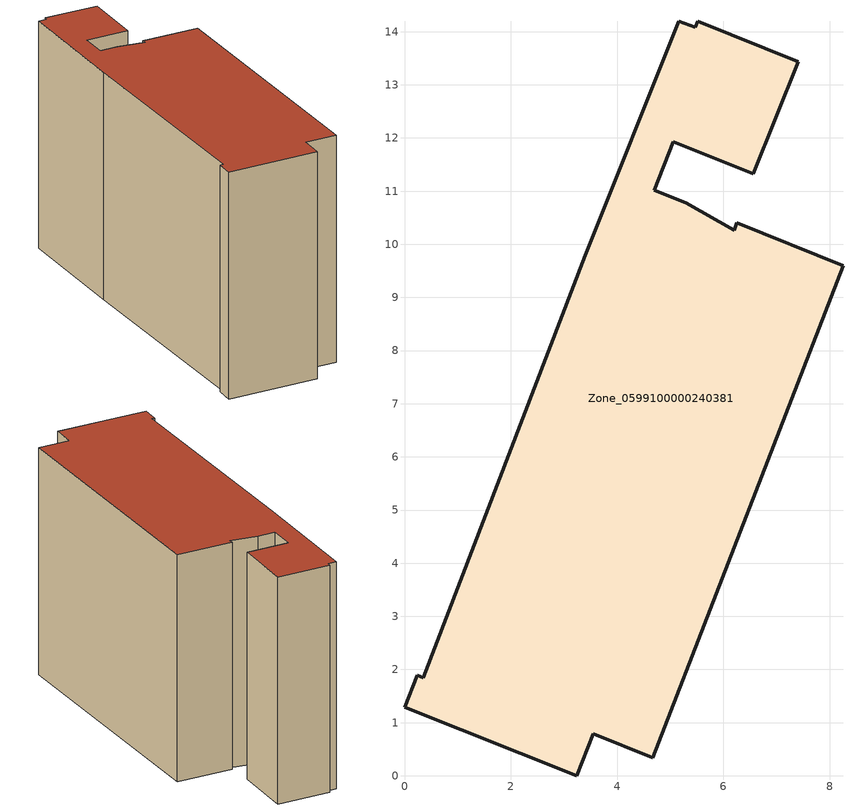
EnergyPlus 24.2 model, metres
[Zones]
Zone_0599100000240381
 floor ground (C_G): 0.35,1.85 3.4,9.79 5.16,14.19 5.47,14.09 5.51,14.2 7.41,13.43 6.56,11.33 5.06,11.93 4.7,11.02 5.3,10.78 6.21,10.26 6.25,10.4 8.25,9.6 4.67,0.34 3.55,0.79 3.24,0 0,1.29 0.24,1.89 z6.82
 wall outside (C_F): 3.24,0 3.55,0.79 4.67,0.34 8.25,9.6 6.25,10.4 6.21,10.26 5.3,10.78 4.7,11.02 5.06,11.93 6.56,11.33 7.41,13.43 5.51,14.2 5.47,14.09 5.16,14.19 3.4,9.79 0.35,1.85 0.24,1.89 0,1.29 3.24,0 z6.82:15.52
 roof outside (C_R): 0.24,1.89 0,1.29 3.24,0 3.55,0.79 4.67,0.34 8.25,9.6 6.25,10.4 6.21,10.26 5.3,10.78 4.7,11.02 5.06,11.93 6.56,11.33 7.41,13.43 5.51,14.2 5.47,14.09 5.16,14.19 3.4,9.79 0.35,1.85 z15.52
[BUILDING]
Pand.0599100000240381: North Axis=0; Terrain=City; Loads Convergence Tolerance Value=0.04; Temperature Convergence Tolerance Value=0.4; Solar Distribution=FullExterior; Maximum Number of Warmup Days=25; Minimum Number of Warmup Days=1
[Site:Location]
Rotterdam.The.Hague.AP_ZH_NLD Design_Conditions: Latitude=51.96; Longitude=4.45; Time Zone=1; Elevation=-4.5
[SITE:GROUNDTEMPERATURE:BUILDINGSURFACE]
18, 18, 18, 18, 18, 18, 18, 18, 18, 18, 18, 18
[MATERIAL] Thermal Absorptance=0.9; Solar Absorptance=0.7; Visible Absorptance=0.7
Name | Roughness | Thickness | Conductivity | Density | Specific Heat
G.TC.1975-1991 | MediumSmooth | 0.15 | 0.288461 | 540 | 1210
F.TC.1975-1991 | Rough | 0.3 | 0.230769 | 1920 | 840
R.TC.1975-1991 | MediumRough | 0.2 | 0.153846 | 1500 | 1000
[CONSTRUCTION]
C_G: G.TC.1975-1991
C_F: F.TC.1975-1991
C_R: R.TC.1975-1991
[ZONE]
Zone_0599100000240381: Type=1; Multiplier=1; Ceiling Height=Autocalculate; Volume=Autocalculate; Floor Area=autocalculate; Part of Total Floor Area=Yes
[ZONEINFILTRATION:DESIGNFLOWRATE]
Infil_Zone_0599100000240381: Zone or ZoneList or Space or SpaceList=Zone_0599100000240381; Schedule=AlwaysOn; Design Flow Rate Calculation Method=Flow/Area; Flow Rate per Floor Area=0.003; Constant Term Coefficient=1; Temperature Term Coefficient=0; Velocity Term Coefficient=0; Velocity Squared Term Coefficient=0
[HVACTEMPLATE:ZONE:IDEALLOADSAIRSYSTEM]
Zone_0599100000240381: Maximum Heating Supply Air Temperature=50; Minimum Cooling Supply Air Temperature=13; Maximum Heating Supply Air Humidity Ratio=0.0156; Minimum Cooling Supply Air Humidity Ratio=0.0077; Heating Limit=NoLimit; Cooling Limit=NoLimit; Dehumidification Control Type=ConstantSensibleHeatRatio; Cooling Sensible Heat Ratio=0.7; Dehumidification Setpoint=60; Humidification Control Type=None; Humidification Setpoint=30; Outdoor Air Method=None; Outdoor Air Flow Rate per Person=0.00944; Outdoor Air Flow Rate per Zone Floor Area=0; Outdoor Air Flow Rate per Zone=0; Demand Controlled Ventilation Type=None; Outdoor Air Economizer Type=NoEconomizer; Heat Recovery Type=None; Sensible Heat Recovery Effectiveness=0.7; Latent Heat Recovery Effectiveness=0.65
[ZONECONTROL:THERMOSTAT]
ThermostatControl_Zone_0599100000240381: Zone or ZoneList=Zone_0599100000240381; Control Type Schedule=DualSetpointControlType; Control 1=Thermostat_Zone_0599100000240381; Temperature Difference Between Cutout And Setpoint=0
[THERMOSTATSETPOINT:DUALSETPOINT]
Thermostat_Zone_0599100000240381: Heating Setpoint Temperature Schedule=HeatingSetpoint_Zone_0599100000240381; Cooling Setpoint Temperature Schedule=CoolingSetpoint_Zone_0599100000240381
[SCHEDULE:COMPACT]
HeatingSetpoint_Zone_0599100000240381: Through: 12/31, For: AllDays, Until: 24:00, 21
CoolingSetpoint_Zone_0599100000240381: Through: 12/31, For: AllDays, Until: 24:00, 24
DualSetpointControlType: Through: 12/31, For: AllDays, Until: 24:00, 4
AlwaysOn: Through: 12/31, For: AllDays, Until: 24:00, 1
